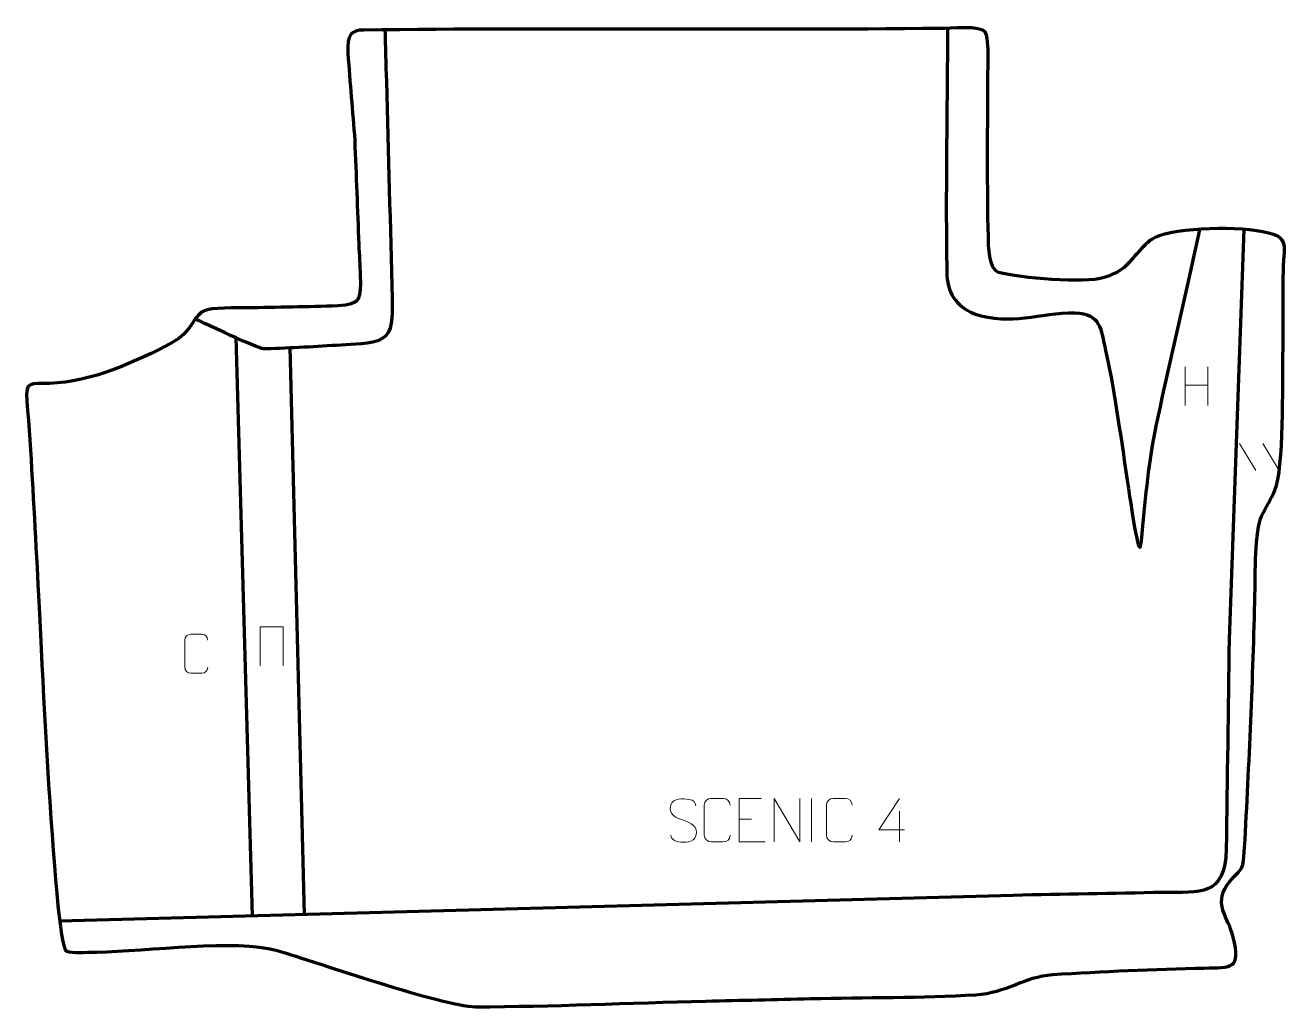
# Model space of a CAD drawing. Header units: millimetres. Extents: x -685 to 38, y 195 to 758.
import ezdxf

# ---------------------------------------------------------------- set-up
doc = ezdxf.new("R2010")
doc.units = ezdxf.units.MM
doc.header["$MEASUREMENT"] = 0
doc.layers.add('layer 2', color=7, linetype='Continuous')
doc.layers.add('layer 3', color=7, linetype='Continuous')

msp = doc.modelspace()

# ---------------------------------------------------------------- linework, layer by layer
at = {"layer": 'layer 2', "color": 142, "lineweight": 158}
for points, knots in [([(-478.965, 755.5778), (-478.7029, 745.5644), (-478.4408, 735.551), (-478.1788, 725.5376), (-478.1788, 725.5376), (-477.0943, 684.0497), (-475.8379, 642.463), (-474.9066, 600.9852), (-474.9066, 600.9852), (-474.7769, 595.2102), (-474.2121, 583.9752), (-478.4174, 579.6817), (-478.4174, 579.6817), (-483.3552, 574.6404), (-494.4211, 575.024), (-501.3623, 574.5271), (-501.3623, 574.5271), (-515.6898, 573.5014), (-530.0282, 572.7416), (-544.3816, 572.1905), (-544.3816, 572.1905), (-545.7772, 572.1379), (-547.3232, 572.0536), (-548.7166, 572.1199), (-548.7166, 572.1199), (-552.2835, 572.477), (-582.0848, 586.6323), (-587.8076, 589.2226)], [0, 0, 0, 0, 0.125, 0.125, 0.125, 0.125, 0.25, 0.25, 0.25, 0.25, 0.375, 0.375, 0.375, 0.375, 0.5, 0.5, 0.5, 0.5, 0.625, 0.625, 0.625, 0.625, 0.75, 0.75, 0.75, 0.75, 1, 1, 1, 1]), ([(-156.3823, 756.0586), (-156.4638, 709.5135), (-157.5781, 662.7175), (-156.7663, 616.2433), (-156.7663, 616.2433), (-156.5641, 604.6742), (-151.937, 596.7856), (-140.9295, 592.2893), (-140.9295, 592.2893), (-119.5432, 585.1941), (-103.8688, 592.9826), (-83.1389, 592.8779), (-83.1389, 592.8779), (-68.3089, 592.2226), (-68.4704, 583.4665), (-65.7061, 571.2007), (-65.7061, 571.2007), (-57.5849, 537.1398), (-47.5944, 444.1898), (-45.4366, 460.1397), (-45.4366, 460.1397), (-45.4366, 460.1397), (-45.1978, 461.9047), (-45.1978, 461.9047), (-45.1978, 461.9047), (-45.1978, 461.9047), (-44.6845, 466.245), (-44.6845, 466.245), (-44.6845, 466.245), (-42.447, 488.5049), (-41.2144, 506.6026), (-36.4934, 528.8268), (-36.4934, 528.8268), (-30.7397, 555.9126), (-24.3615, 582.8925), (-18.4127, 609.9416), (-18.4127, 609.9416), (-16.3716, 619.2367), (-14.3305, 628.5318), (-12.2894, 637.8269), (-12.2894, 637.8269), (-12.2894, 637.8269), (-11.6452, 640.7606), (-11.6452, 640.7606)], [0, 0, 0, 0, 0.08333333, 0.08333333, 0.08333333, 0.08333333, 0.16666667, 0.16666667, 0.16666667, 0.16666667, 0.25, 0.25, 0.25, 0.25, 0.33333333, 0.33333333, 0.33333333, 0.33333333, 0.41666667, 0.41666667, 0.41666667, 0.41666667, 0.5, 0.5, 0.5, 0.5, 0.58333333, 0.58333333, 0.58333333, 0.58333333, 0.66666667, 0.66666667, 0.66666667, 0.66666667, 0.75, 0.75, 0.75, 0.75, 0.83333333, 0.83333333, 0.83333333, 0.83333333, 1, 1, 1, 1]), ([(13.6138, 640.6305), (13.6138, 640.6305), (5.1569, 405.5342), (5.1569, 405.5342), (5.1569, 405.5342), (4.5385, 365.4369), (4.0468, 325.3256), (3.412, 285.2345), (3.412, 285.2345), (2.9794, 257.9194), (-11.4101, 260.4228), (-32.8577, 260.343), (-32.8577, 260.343), (-61.5052, 259.792), (-90.1528, 259.2411), (-118.8003, 258.6902), (-118.8003, 258.6902), (-118.8003, 258.6902), (-665.4545, 243.8869), (-665.4545, 243.8869)], [0, 0, 0, 0, 0.16666667, 0.16666667, 0.16666667, 0.16666667, 0.33333333, 0.33333333, 0.33333333, 0.33333333, 0.5, 0.5, 0.5, 0.5, 0.66666667, 0.66666667, 0.66666667, 0.66666667, 1, 1, 1, 1])]:
    msp.add_open_spline(points, degree=3, knots=knots, dxfattribs=at)
for points in [[(-554.9687, 246.8788), (-554.9687, 246.8788), (-564.2554, 578.5623), (-564.2554, 578.5623)], [(-533.5379, 572.862), (-533.5379, 572.862), (-525.3289, 247.6814), (-525.3289, 247.6814)]]:
    msp.add_open_spline(points, degree=3, dxfattribs=at)
at = {"layer": 'layer 2', "color": 250, "lineweight": 9}
for points in [[(-20.1044, 561.9169), (-20.1044, 561.9169), (-20.1044, 539.7242), (-20.1044, 539.7242)], [(-6.9887, 561.9169), (-6.9887, 561.9169), (-6.9887, 539.5666), (-6.9887, 539.5666)], [(-20.0869, 551.2745), (-20.0869, 551.2745), (-6.9887, 551.2745), (-6.9887, 551.2745)], [(11.1679, 517.8176), (11.1679, 517.8176), (20.4793, 502.3459), (20.4793, 502.3459)], [(24.5201, 517.8176), (24.5201, 517.8176), (33.8315, 502.3459), (33.8315, 502.3459)], [(-234.4156, 314.2972), (-234.4156, 314.2972), (-234.4156, 289.3231), (-234.4156, 289.3231)], [(-183.9489, 306.9878), (-183.9489, 306.9878), (-183.9489, 289.3231), (-183.9489, 289.3231)], [(-275.8485, 302.4072), (-275.8485, 302.4072), (-268.6804, 302.4072), (-268.6804, 302.4072)]]:
    msp.add_open_spline(points, degree=3, dxfattribs=at)
for points, knots in [([(-550.5401, 390.3416), (-550.5401, 390.3416), (-550.5401, 412.6919), (-550.5401, 412.6919), (-550.5401, 412.6919), (-550.5401, 412.6919), (-537.4218, 412.6919), (-537.4218, 412.6919), (-537.4218, 412.6919), (-537.4218, 412.6919), (-537.4218, 390.3416), (-537.4218, 390.3416)], [0, 0, 0, 0, 0.25, 0.25, 0.25, 0.25, 0.5, 0.5, 0.5, 0.5, 1, 1, 1, 1]), ([(-580.5148, 389.5276), (-580.64, 387.4466), (-582.1422, 386.1214), (-584.0659, 386.1117), (-584.0659, 386.1117), (-586.1545, 386.112), (-588.2431, 386.112), (-590.3314, 386.1117), (-590.3314, 386.1117), (-592.0556, 386.0173), (-593.822, 387.7052), (-593.812, 389.512), (-593.812, 389.512), (-593.8116, 394.6802), (-593.8116, 399.8479), (-593.812, 405.0153), (-593.812, 405.0153), (-593.8082, 406.9304), (-592.2437, 408.4703), (-590.3158, 408.4582), (-590.3158, 408.4582), (-588.2328, 408.4582), (-586.1493, 408.4582), (-584.0659, 408.4582), (-584.0659, 408.4582), (-582.3224, 408.49), (-580.5387, 407.1541), (-580.5148, 404.9707)], [0, 0, 0, 0, 0.125, 0.125, 0.125, 0.125, 0.25, 0.25, 0.25, 0.25, 0.375, 0.375, 0.375, 0.375, 0.5, 0.5, 0.5, 0.5, 0.625, 0.625, 0.625, 0.625, 0.75, 0.75, 0.75, 0.75, 1, 1, 1, 1]), ([(-307.8382, 301.7883), (-312.0865, 303.2587), (-316.9946, 305.0545), (-314.9895, 310.5748), (-314.9895, 310.5748), (-313.486, 314.7147), (-308.2724, 314.3262), (-304.6688, 313.7251), (-304.6688, 313.7251), (-301.8082, 313.2479), (-300.9435, 312.0347), (-300.6329, 309.9506)], [0, 0, 0, 0, 0.25, 0.25, 0.25, 0.25, 0.5, 0.5, 0.5, 0.5, 1, 1, 1, 1]), ([(-280.9926, 293.1511), (-281.1324, 290.8277), (-282.8096, 289.3481), (-284.9573, 289.3373), (-284.9573, 289.3373), (-287.2892, 289.3377), (-289.6211, 289.3377), (-291.9526, 289.3373), (-291.9526, 289.3373), (-293.8776, 289.2319), (-295.8497, 291.1164), (-295.8385, 293.1337), (-295.8385, 293.1337), (-295.8381, 298.9038), (-295.8381, 304.6735), (-295.8385, 310.4428), (-295.8385, 310.4428), (-295.8343, 312.5809), (-294.0876, 314.3001), (-291.9352, 314.2866), (-291.9352, 314.2866), (-289.6095, 314.2866), (-287.2834, 314.2866), (-284.9573, 314.2866), (-284.9573, 314.2866), (-283.0107, 314.3221), (-281.0193, 312.8306), (-280.9926, 310.393)], [0, 0, 0, 0, 0.125, 0.125, 0.125, 0.125, 0.25, 0.25, 0.25, 0.25, 0.375, 0.375, 0.375, 0.375, 0.5, 0.5, 0.5, 0.5, 0.625, 0.625, 0.625, 0.625, 0.75, 0.75, 0.75, 0.75, 1, 1, 1, 1]), ([(-262.9746, 314.2869), (-262.9746, 314.2869), (-275.8485, 314.2869), (-275.8485, 314.2869), (-275.8485, 314.2869), (-275.8485, 314.2869), (-275.8485, 289.3333), (-275.8485, 289.3333), (-275.8485, 289.3333), (-275.8485, 289.3333), (-260.9827, 289.3333), (-260.9827, 289.3333)], [0, 0, 0, 0, 0.25, 0.25, 0.25, 0.25, 0.5, 0.5, 0.5, 0.5, 1, 1, 1, 1]), ([(-255.743, 289.3334), (-255.743, 289.3334), (-255.743, 314.2869), (-255.743, 314.2869), (-255.743, 314.2869), (-255.743, 314.2869), (-241.0882, 289.3334), (-241.0882, 289.3334), (-241.0882, 289.3334), (-241.0882, 289.3334), (-241.0882, 314.2869), (-241.0882, 314.2869)], [0, 0, 0, 0, 0.25, 0.25, 0.25, 0.25, 0.5, 0.5, 0.5, 0.5, 1, 1, 1, 1]), ([(-210.9926, 293.1511), (-211.1324, 290.8277), (-212.8096, 289.3481), (-214.9573, 289.3373), (-214.9573, 289.3373), (-217.2892, 289.3377), (-219.6211, 289.3377), (-221.9526, 289.3373), (-221.9526, 289.3373), (-223.8776, 289.2319), (-225.8497, 291.1164), (-225.8385, 293.1337), (-225.8385, 293.1337), (-225.8381, 298.9038), (-225.8381, 304.6735), (-225.8385, 310.4428), (-225.8385, 310.4428), (-225.8343, 312.5809), (-224.0876, 314.3001), (-221.9352, 314.2866), (-221.9352, 314.2866), (-219.6095, 314.2866), (-217.2834, 314.2866), (-214.9573, 314.2866), (-214.9573, 314.2866), (-213.0107, 314.3221), (-211.0193, 312.8306), (-210.9926, 310.393)], [0, 0, 0, 0, 0.125, 0.125, 0.125, 0.125, 0.25, 0.25, 0.25, 0.25, 0.375, 0.375, 0.375, 0.375, 0.5, 0.5, 0.5, 0.5, 0.625, 0.625, 0.625, 0.625, 0.75, 0.75, 0.75, 0.75, 1, 1, 1, 1]), ([(-181.0048, 296.2267), (-181.0048, 296.2267), (-195.8265, 296.2267), (-195.8265, 296.2267), (-195.8265, 296.2267), (-195.8265, 296.2267), (-183.9489, 314.2972), (-183.9489, 314.2972)], [0, 0, 0, 0, 0.33333333, 0.33333333, 0.33333333, 0.33333333, 1, 1, 1, 1]), ([(-307.8382, 301.7882), (-303.8196, 300.1415), (-298.7901, 298.2532), (-300.6241, 292.8929), (-300.6241, 292.8929), (-302.0839, 288.6265), (-306.9947, 288.8832), (-310.7208, 289.4379), (-310.7208, 289.4379), (-313.4708, 289.8477), (-314.6917, 291.0612), (-315.0697, 293.1734)], [0, 0, 0, 0, 0.25, 0.25, 0.25, 0.25, 0.5, 0.5, 0.5, 0.5, 1, 1, 1, 1])]:
    msp.add_open_spline(points, degree=3, knots=knots, dxfattribs=at)
at = {"layer": 'layer 3', "color": 242, "lineweight": 158}
msp.add_open_spline([(-496.2979, 691.7157), (-497.4901, 708.2957), (-499.0527, 724.9684), (-500.2047, 741.4856), (-500.2047, 741.4856), (-500.9998, 752.886), (-498.1158, 754.9003), (-491.1362, 754.9839), (-491.1362, 754.9839), (-381.0753, 756.3005), (-270.6587, 754.7735), (-160.4589, 755.8924), (-160.4589, 755.8924), (-155.4417, 755.9433), (-136.969, 757.766), (-134.5078, 753.6671), (-134.5078, 753.6671), (-132.2256, 749.8664), (-133.3048, 729.2721), (-133.3029, 723.1042), (-133.3029, 723.1042), (-133.2938, 694.1728), (-133.6212, 665.2762), (-132.9515, 636.3459), (-132.9515, 636.3459), (-132.832, 631.3399), (-132.6566, 617.8037), (-127.0486, 615.8725), (-127.0486, 615.8725), (-114.7444, 612.8576), (-78.0022, 609.422), (-66.4556, 613.0354), (-66.4556, 613.0354), (-53.164, 617.8858), (-53.8744, 620.4727), (-44.9052, 629.8366), (-44.9052, 629.8366), (-41.6214, 633.2649), (-39.4782, 635.9305), (-32.5246, 637.7065), (-32.5246, 637.7065), (-12.2773, 642.878), (21.4972, 641.9346), (32.978, 636.8266), (32.978, 636.8266), (38.1832, 634.0217), (36.7984, 628.3931), (36.5214, 623.0122), (36.5214, 623.0122), (35.6111, 605.3265), (36.3926, 586.6974), (35.964, 568.749), (35.964, 568.749), (35.7101, 552.7884), (36.6349, 503.1863), (31.4187, 491.1773), (31.4187, 491.1773), (28.9365, 485.7839), (26.2945, 481.4982), (23.8289, 476.4679), (23.8289, 476.4679), (19.7304, 468.1063), (20.1609, 442.0522), (19.9443, 431.355), (19.9443, 431.355), (18.8464, 383.1114), (16.6309, 334.3189), (14.0114, 286.1236), (14.0114, 286.1236), (13.028, 270.1774), (12.219, 275.4144), (3.8821, 264.6163), (3.8821, 264.6163), (-3.5977, 252.6), (4.595, 246.605), (7.4943, 234.6433), (7.4943, 234.6433), (11.9433, 216.2885), (6.9573, 217.4278), (-9.2034, 216.9908), (-9.2034, 216.9908), (-37.7978, 216.1702), (-67.5728, 215.1883), (-96.0733, 213.2263), (-96.0733, 213.2263), (-112.6403, 212.0857), (-122.2009, 202.8133), (-140.2001, 201.7119), (-140.2001, 201.7119), (-171.1177, 199.8202), (-203.6746, 200.2459), (-234.8771, 199.4857), (-234.8771, 199.4857), (-254.887, 198.9982), (-274.897, 198.5106), (-294.907, 198.0231), (-294.907, 198.0231), (-338.8664, 196.9519), (-383.0622, 194.9247), (-426.974, 194.7809), (-426.974, 194.7809), (-447.0783, 195.3739), (-516.5009, 219.955), (-541.3399, 227.2112), (-541.3399, 227.2112), (-563.6325, 233.7235), (-615.0476, 226.7153), (-644.1973, 226.1793), (-644.1973, 226.1793), (-651.5123, 226.0448), (-657.9833, 225.574), (-661.588, 226.6956), (-661.588, 226.6956), (-668.8804, 228.9646), (-677.4997, 430.8017), (-678.7752, 452.6145), (-678.7752, 452.6145), (-680.5211, 482.616), (-681.8564, 512.3671), (-684.3093, 542.342), (-684.3093, 542.342), (-685.2579, 553.934), (-682.2751, 552.0624), (-671.1456, 552.3496), (-671.1456, 552.3496), (-647.932, 552.9487), (-621.238, 564.7669), (-600.986, 575.7026), (-600.986, 575.7026), (-589.6852, 581.8508), (-589.4952, 590.2775), (-582.957, 593.8276), (-582.957, 593.8276), (-578.7394, 596.1177), (-563.7126, 595.4915), (-558.1186, 595.6226), (-558.1186, 595.6226), (-540.7912, 596.0195), (-523.2925, 596.1603), (-505.993, 596.7543), (-505.993, 596.7543), (-492.5731, 597.2151), (-492.7905, 601.6044), (-493.1385, 614.1422), (-493.1385, 614.1422), (-493.3037, 620.0932), (-493.6894, 626.0509), (-493.9714, 631.9989), (-493.9714, 631.9989), (-494.7268, 651.905), (-495.5085, 671.8108), (-496.2979, 691.7157)], degree=3, knots=[0, 0, 0, 0, 0.02564103, 0.02564103, 0.02564103, 0.02564103, 0.05128205, 0.05128205, 0.05128205, 0.05128205, 0.07692308, 0.07692308, 0.07692308, 0.07692308, 0.1025641, 0.1025641, 0.1025641, 0.1025641, 0.12820513, 0.12820513, 0.12820513, 0.12820513, 0.15384615, 0.15384615, 0.15384615, 0.15384615, 0.17948718, 0.17948718, 0.17948718, 0.17948718, 0.20512821, 0.20512821, 0.20512821, 0.20512821, 0.23076923, 0.23076923, 0.23076923, 0.23076923, 0.25641026, 0.25641026, 0.25641026, 0.25641026, 0.28205128, 0.28205128, 0.28205128, 0.28205128, 0.30769231, 0.30769231, 0.30769231, 0.30769231, 0.33333333, 0.33333333, 0.33333333, 0.33333333, 0.35897436, 0.35897436, 0.35897436, 0.35897436, 0.38461538, 0.38461538, 0.38461538, 0.38461538, 0.41025641, 0.41025641, 0.41025641, 0.41025641, 0.43589744, 0.43589744, 0.43589744, 0.43589744, 0.46153846, 0.46153846, 0.46153846, 0.46153846, 0.48717949, 0.48717949, 0.48717949, 0.48717949, 0.51282051, 0.51282051, 0.51282051, 0.51282051, 0.53846154, 0.53846154, 0.53846154, 0.53846154, 0.56410256, 0.56410256, 0.56410256, 0.56410256, 0.58974359, 0.58974359, 0.58974359, 0.58974359, 0.61538462, 0.61538462, 0.61538462, 0.61538462, 0.64102564, 0.64102564, 0.64102564, 0.64102564, 0.66666667, 0.66666667, 0.66666667, 0.66666667, 0.69230769, 0.69230769, 0.69230769, 0.69230769, 0.71794872, 0.71794872, 0.71794872, 0.71794872, 0.74358974, 0.74358974, 0.74358974, 0.74358974, 0.76923077, 0.76923077, 0.76923077, 0.76923077, 0.79487179, 0.79487179, 0.79487179, 0.79487179, 0.82051282, 0.82051282, 0.82051282, 0.82051282, 0.84615385, 0.84615385, 0.84615385, 0.84615385, 0.87179487, 0.87179487, 0.87179487, 0.87179487, 0.8974359, 0.8974359, 0.8974359, 0.8974359, 0.92307692, 0.92307692, 0.92307692, 0.92307692, 0.94871795, 0.94871795, 0.94871795, 0.94871795, 1, 1, 1, 1], dxfattribs=at)

doc.saveas('drawing.dxf')
